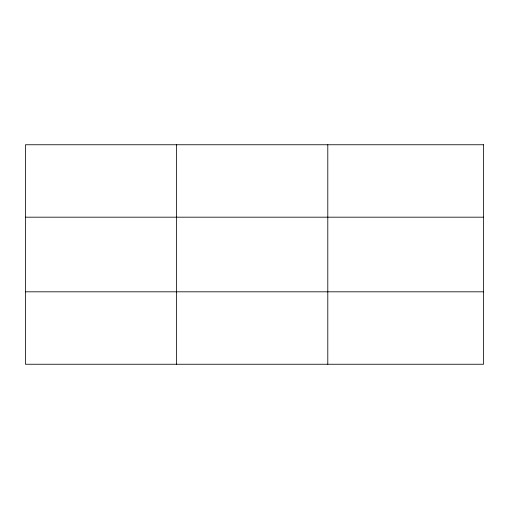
<?xml version="1.0" encoding="UTF-8"?>
<svg xmlns="http://www.w3.org/2000/svg" width="509" height="509" viewBox="0 0 509 509"><rect width="100%" height="100%" fill="white"/><g stroke="black" fill="none" stroke-linecap="round" stroke-linejoin="round"><path stroke-width="0.76" d="M176.623 364.247L176.623 144.753M327.796 364.247L327.796 144.753M25.45 217.184L483.55 217.184M25.45 291.816L483.55 291.816M483.55 144.753L483.55 364.247L25.45 364.247L25.45 144.753L483.55 144.753"/></g></svg>
